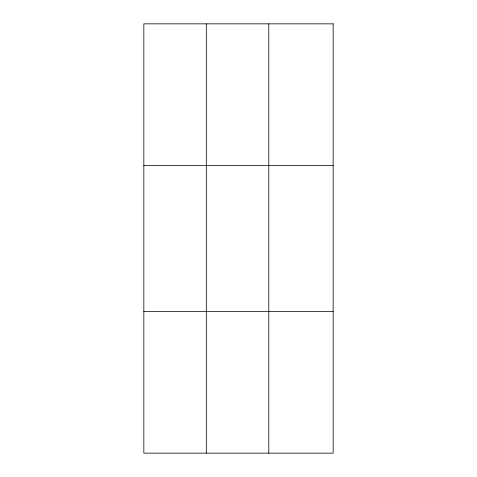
<?xml version="1.0" encoding="UTF-8"?>
<svg xmlns="http://www.w3.org/2000/svg" width="477" height="477" viewBox="0 0 477 477"><rect width="100%" height="100%" fill="white"/><g stroke="black" fill="none" stroke-linecap="round" stroke-linejoin="round"><path stroke-width="0.72" d="M206.314 453.15L206.314 23.85M268.789 453.15L268.789 23.85M143.839 165.519L333.161 165.519M143.839 311.481L333.161 311.481M333.161 23.85L333.161 453.15L143.839 453.15L143.839 23.85L333.161 23.85"/></g></svg>
